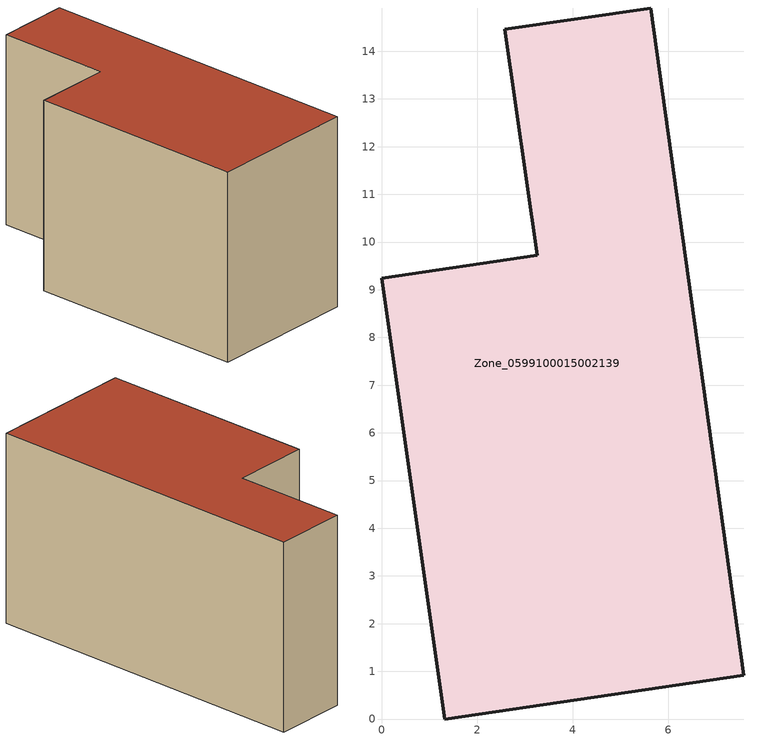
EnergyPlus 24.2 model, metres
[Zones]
Zone_0599100015002139
 floor ground (C_G): 7.58,0.92 1.31,0 0,9.24 3.26,9.72 2.57,14.46 5.63,14.91 z0.81
 wall outside (C_F): 1.31,0 7.58,0.92 5.63,14.91 2.57,14.46 3.26,9.72 0,9.24 1.31,0 z0.81:8.9
 roof outside (C_R): 0,9.24 1.31,0 7.58,0.92 5.63,14.91 2.57,14.46 3.26,9.72 z8.9
[BUILDING]
Pand.0599100015002139: North Axis=0; Terrain=City; Loads Convergence Tolerance Value=0.04; Temperature Convergence Tolerance Value=0.4; Solar Distribution=FullExterior; Maximum Number of Warmup Days=25; Minimum Number of Warmup Days=1
[Site:Location]
Rotterdam.The.Hague.AP_ZH_NLD Design_Conditions: Latitude=51.96; Longitude=4.45; Time Zone=1; Elevation=-4.5
[SITE:GROUNDTEMPERATURE:BUILDINGSURFACE]
18, 18, 18, 18, 18, 18, 18, 18, 18, 18, 18, 18
[MATERIAL] Thermal Absorptance=0.9; Solar Absorptance=0.7; Visible Absorptance=0.7
Name | Roughness | Thickness | Conductivity | Density | Specific Heat
G.TI.1975-1991 | MediumSmooth | 0.15 | 0.288461 | 540 | 1210
F.TI.1975-1991 | Rough | 0.3 | 0.230769 | 1920 | 840
R.TI.1975-1991 | MediumRough | 0.2 | 0.153846 | 1500 | 1000
[CONSTRUCTION]
C_G: G.TI.1975-1991
C_F: F.TI.1975-1991
C_R: R.TI.1975-1991
[ZONE]
Zone_0599100015002139: Type=1; Multiplier=1; Ceiling Height=Autocalculate; Volume=Autocalculate; Floor Area=autocalculate; Part of Total Floor Area=Yes
[ZONEINFILTRATION:DESIGNFLOWRATE]
Infil_Zone_0599100015002139: Zone or ZoneList or Space or SpaceList=Zone_0599100015002139; Schedule=AlwaysOn; Design Flow Rate Calculation Method=Flow/Area; Flow Rate per Floor Area=0.003; Constant Term Coefficient=1; Temperature Term Coefficient=0; Velocity Term Coefficient=0; Velocity Squared Term Coefficient=0
[HVACTEMPLATE:ZONE:IDEALLOADSAIRSYSTEM]
Zone_0599100015002139: Maximum Heating Supply Air Temperature=50; Minimum Cooling Supply Air Temperature=13; Maximum Heating Supply Air Humidity Ratio=0.0156; Minimum Cooling Supply Air Humidity Ratio=0.0077; Heating Limit=NoLimit; Cooling Limit=NoLimit; Dehumidification Control Type=ConstantSensibleHeatRatio; Cooling Sensible Heat Ratio=0.7; Dehumidification Setpoint=60; Humidification Control Type=None; Humidification Setpoint=30; Outdoor Air Method=None; Outdoor Air Flow Rate per Person=0.00944; Outdoor Air Flow Rate per Zone Floor Area=0; Outdoor Air Flow Rate per Zone=0; Demand Controlled Ventilation Type=None; Outdoor Air Economizer Type=NoEconomizer; Heat Recovery Type=None; Sensible Heat Recovery Effectiveness=0.7; Latent Heat Recovery Effectiveness=0.65
[ZONECONTROL:THERMOSTAT]
ThermostatControl_Zone_0599100015002139: Zone or ZoneList=Zone_0599100015002139; Control Type Schedule=DualSetpointControlType; Control 1=Thermostat_Zone_0599100015002139; Temperature Difference Between Cutout And Setpoint=0
[THERMOSTATSETPOINT:DUALSETPOINT]
Thermostat_Zone_0599100015002139: Heating Setpoint Temperature Schedule=HeatingSetpoint_Zone_0599100015002139; Cooling Setpoint Temperature Schedule=CoolingSetpoint_Zone_0599100015002139
[SCHEDULE:COMPACT]
HeatingSetpoint_Zone_0599100015002139: Through: 12/31, For: AllDays, Until: 24:00, 21
CoolingSetpoint_Zone_0599100015002139: Through: 12/31, For: AllDays, Until: 24:00, 24
DualSetpointControlType: Through: 12/31, For: AllDays, Until: 24:00, 4
AlwaysOn: Through: 12/31, For: AllDays, Until: 24:00, 1
